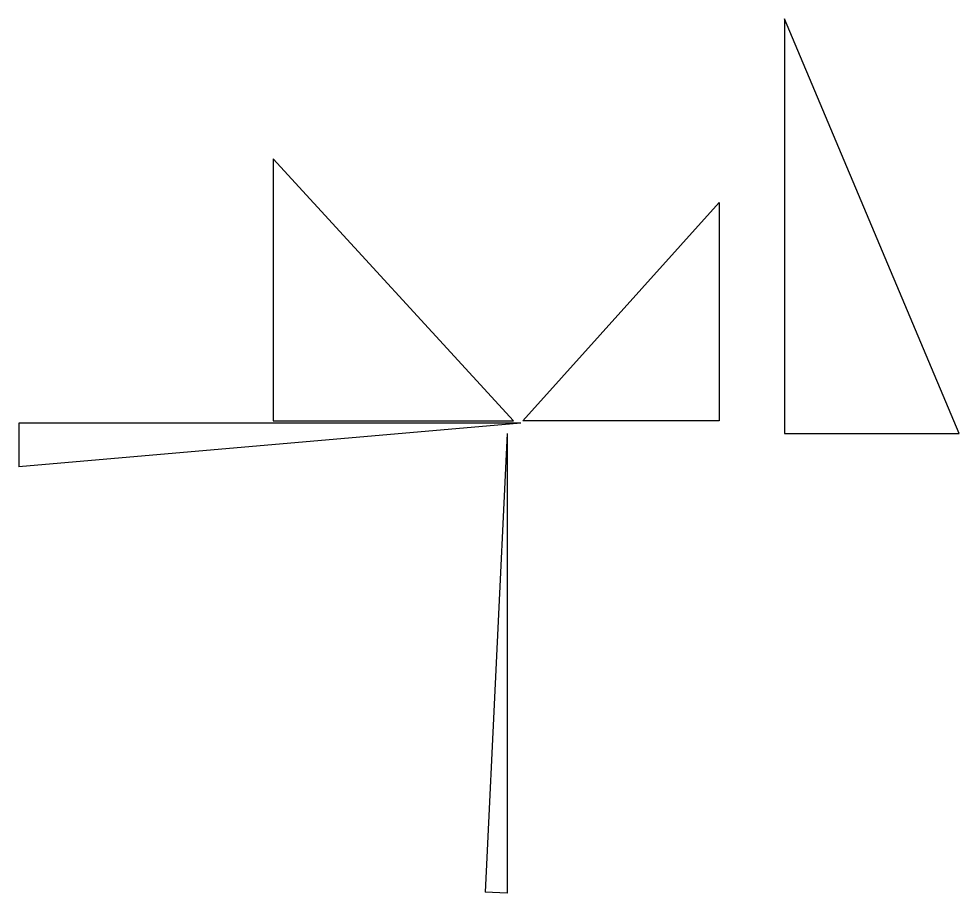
# Model space of a CAD drawing. Header units: inches. Extents: x 0 to 2763, y 0 to 1500.
# Drawn here: x 1668 to 2763, y 213 to 1230 of the extents above; entities that cross this region are included whole.
import ezdxf

# ---------------------------------------------------------------- set-up
doc = ezdxf.new("R2010")
doc.units = ezdxf.units.IN
doc.header["$MEASUREMENT"] = 0

msp = doc.modelspace()

# ---------------------------------------------------------------- linework, layer by layer
at = {"color": 1}
for points in [[(2762.8, 747.3), (2559.6, 1229.9)], [(2244, 762), (1964.6, 1066.8)], [(2254.9, 762), (2483.5, 1016)], [(2252.6, 759.5), (1668.4, 708.7)], [(2236.6, 747.3), (2211.2, 213.9)]]:
    msp.add_lwpolyline(points, dxfattribs=at)
for points in [[(2559.6, 1229.9), (2559.6, 747.3), (2762.8, 747.3)], [(1964.6, 1066.8), (1964.6, 762), (2244, 762)], [(2483.5, 1016), (2483.5, 762), (2254.9, 762)], [(2252.6, 759.5), (1668.4, 759.5), (1668.4, 708.7)], [(2236.6, 747.3), (2236.6, 212.7), (2211.2, 213.9)]]:
    msp.add_lwpolyline(points)

doc.saveas('drawing.dxf')
